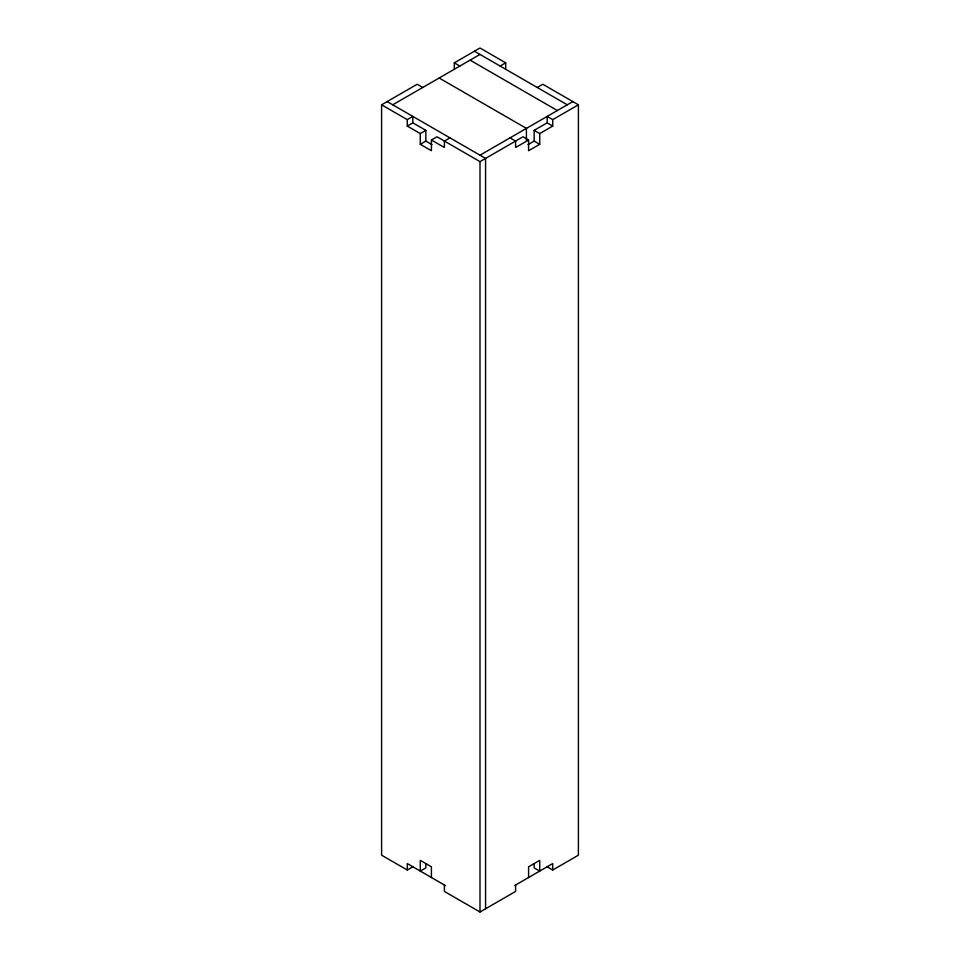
<?xml version="1.0" encoding="UTF-8"?>
<svg xmlns="http://www.w3.org/2000/svg" width="960" height="960" viewBox="0 0 960 960"><rect width="100%" height="100%" fill="white"/><g stroke="black" fill="none" stroke-linecap="round" stroke-linejoin="round"><path stroke-width="1.44" d="M527.964 144.648L534.156 141.084L534.156 130.356L539.724 133.572L539.724 144.3L528.588 150.72L528.588 140.004L523.008 136.788L480 161.628L436.992 136.788L431.412 140.004L431.412 150.72L420.276 144.3L420.276 133.572L425.844 130.356L425.844 141.084L432.036 144.648M431.412 877.524L431.412 866.796L420.276 860.364L420.276 871.092L425.844 867.876L425.844 863.856M412.848 866.796L407.28 870.012L381.6 855.192L381.6 104.808L417.18 84.264L422.76 87.48M454.32 69.264L454.32 62.832L480 48L505.68 62.832L505.68 69.264M392.736 104.808L480 54.432M381.6 104.808L407.28 119.64L412.848 116.424L412.848 122.856L425.844 130.356M500.112 66.048L505.68 62.832M407.28 119.64L407.28 126.072L412.848 122.856M420.276 144.3L425.844 141.084M449.988 137.868L444.408 141.084L444.408 147.504L431.412 140.004M537.24 87.48L542.82 84.264L578.4 104.808L578.4 855.192L552.72 870.012L547.152 866.796M480 155.196L572.832 101.592M534.156 130.356L547.152 122.856L552.72 126.072L552.72 119.64L578.4 104.808M528.588 140.004L515.592 147.504L515.592 141.084L510.012 137.868M539.724 133.572L552.72 126.072M514.812 885.468L552.72 863.58L552.72 870.012M444.408 885.024L444.408 891.456L480 912L515.592 891.456L515.592 885.024M474.432 51.216L567.264 104.808M470.1 60.144L557.364 110.532M454.32 62.832L459.888 66.048M552.72 119.64L547.152 116.424L547.152 122.856M439.152 78.012L526.416 128.388L526.416 140.376M534.156 141.084L539.724 144.3M387.168 101.592L485.568 158.412L485.568 908.784M407.28 126.072L420.276 133.572M445.356 885.564L407.28 863.58L407.28 870.012M534.156 863.856L534.156 867.876L539.724 871.092L539.724 860.364L528.588 866.796L528.588 877.524M480 161.628L480 912"/></g></svg>
